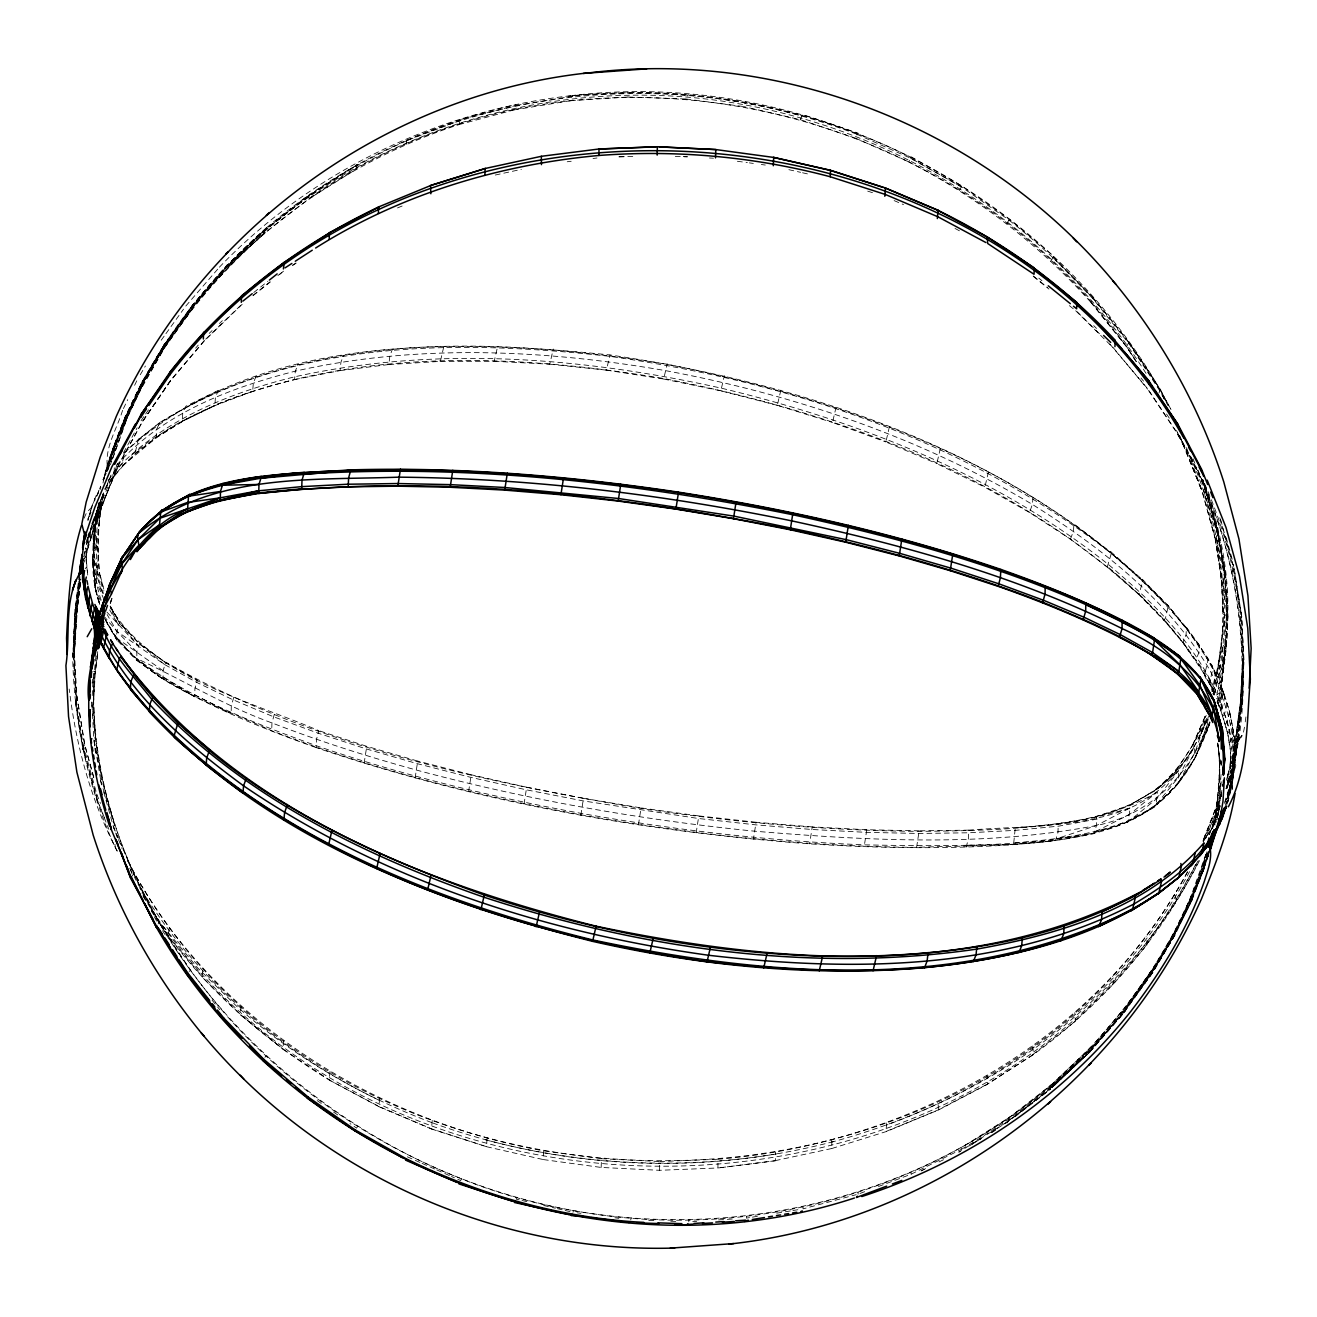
<?xml version="1.0" encoding="UTF-8"?>
<svg xmlns="http://www.w3.org/2000/svg" width="1317" height="1317" viewBox="0 0 1317 1317"><rect width="100%" height="100%" fill="white"/><g stroke="black" fill="none" stroke-linecap="round" stroke-linejoin="round"><path stroke-width="0.75" stroke-dasharray="5 3.75" d="M1187.473 871.722C1096.238 1042.422 907.215 1144.012 717.995 1159.256L717.93 1167.981L659.57 1170.303L601.161 1167.438L543.263 1159.569L543.707 1150.86C372.118 1119.779 207.757 1017.136 127.091 859.31M1217.797 742.953C1220.612 769.424 1221.122 796.225 1215.838 822.417C1216.431 796.143 1222.258 769.803 1217.583 743.414L1220.826 764.584M101.162 600.223C91.054 571.282 94.017 540.233 96.931 510.305L94.182 529.944L93.095 560.334L96.52 514.124M93.54 677.366C86.922 901.766 260.536 1099.744 461.427 1178.83C673.086 1263.661 933.523 1214.57 1091.069 1046.999L1091.645 1048.513L1089.9 1051.937L1052.102 1087.694M1197.96 470.12C1227.757 543.098 1234.605 625.114 1217.896 702.01C1225.929 725.98 1236.367 753.209 1226.539 778.182M659.57 1170.303L659.784 1161.528L717.995 1159.256M1203.82 673.168L1182.847 642.597L1186.09 634.86L1186.387 627.304L1199.211 644.886L1215.509 673.711L1212.084 691.59C1213.286 684.149 1200.89 677.07 1205.467 671.16L1208.068 659.916L1187.045 629.263L1167.488 604.915C1021.86 454.661 812.556 384.91 609.969 354.948C447.368 338.42 253.078 334.419 124.671 452.439L122.069 463.683L122.744 466.152L108.817 482.845L114.052 476.079L114.299 467.897C160.032 414.509 228.862 388.087 295.304 371.147C416.83 343.786 543.444 349.433 665.464 370.62C793.953 394.606 919.826 437.26 1032.363 504.427C1099.596 546.588 1164.919 597.111 1207.113 665.529C1231.296 706.752 1242.359 757.588 1227.181 803.864L1225.699 805.181M103.006 483.059C106.743 460.209 117.46 438.61 125.164 416.814L164.724 347.523L163.934 346.256C233.751 242.065 339.753 163.275 458.958 124.621L460.571 119.501L516.264 105.409L515.655 104.784C424.123 124.983 337.712 167.111 266.314 227.94L264.536 231.348L265.03 232.911C192.578 296.72 132.375 377.633 106.809 471.782M1208.117 855.013L1191.078 899.132L1192.083 899.741L1175.143 934.691L1152.951 972.209L1123.78 1012.839L1089.9 1051.937L1051.806 1087.644L1051.937 1084.089C937.194 1183.44 781.755 1230.638 631.041 1218.291C476.507 1205.351 328.657 1131.105 225.948 1014.913L226.096 1014.683M1187.045 629.263C1059.395 474.762 857.927 402.722 667.093 364.216C498.847 337.35 309.758 328.74 159.653 422.642L156.493 429.622L156.13 437.919L122.728 465.658L108.817 482.368M1209.763 723.659L1195.26 757.604L1177.217 784.52C1137.872 833.414 1070.869 839.966 1012.625 844.707C945.03 849.35 877.188 848.181 809.609 843.851C642.169 831.488 475.404 801.526 316.162 747.612L316.524 739.364L318.813 730.655C246.789 699.788 154.731 678.189 110.365 607.664M601.161 1167.438L601.474 1158.713L543.707 1150.86M1186.963 647.602L1163.948 620.192L1165.496 618.052L1168.097 606.808L1142.909 581.044L1142.333 579.217L1167.488 605.326M218.408 390.342L185.812 406.229L182.734 413.159L182.289 421.489L156.13 437.919L136.293 452.834L122.728 465.658M164.724 347.523L192.348 308.886L191.689 307.454L225.322 268.47L265.03 232.681L308.705 198.966L308.919 195.344L311.075 194.389C216.136 262.083 139.701 359.031 106.693 471.733L105.92 470.251C133.939 375.872 192.512 292.39 266.314 227.94L267.483 228.269L310.944 194.406L357.253 164.362L358.208 164.839C240.599 231.315 145.66 341.202 106.578 471.42L113.147 447.879L125.428 416.287L142.022 382.029L164.921 343.49L166.255 343.655L194.57 304.276L227.067 265.046L228.351 265.293L267.335 228.285L310.005 193.961M1006.945 1123.039L1008.69 1119.664L1008.262 1118.034L961.081 1147.864L961.426 1149.297L911.101 1174.221L877.04 1187.045M98.808 502.633L94.808 531.706L98.347 505.135C97.063 534.801 92.684 565.388 102.874 594.082M79.3 580.418L74.081 657.611L75.431 612.751L79.3 580.418L80.666 581.801L76.666 613.985L74.196 657.858L76.781 705.039L74.081 657.611L76.863 605.145L80.123 578.887L72.649 653.446C73.423 720.251 87.597 786.611 115.237 847.489L117.147 851.111M1177.596 433.869C1227 516.906 1248.631 614.891 1241.371 711.081L1240.071 712.168L1234.243 759.152L1232.679 774.495L1233.436 776.306L1227.181 803.864M122.744 466.152L136.293 452.834L156.13 437.425L182.289 421.489L214.885 405.587L215.412 397.224L218.227 390.721M364.118 763.284L366.752 746.327L318.813 730.655M1165.775 622.184L1138.81 594.477L1142.909 581.044L1111.301 553.519L1110.807 551.724L1142.333 579.628M1206.471 718.308C1193.432 756.402 1167.735 791.287 1130.151 807.881C1079.15 828.558 1022.766 825.743 968.785 830.138L968.341 839.159L966.151 847.127M1214.57 679.358L1214.208 687.803L1218.455 699.343C1230.539 724.366 1234.408 753.538 1231.708 781.211C1221.024 818.598 1231.971 786.759 1230.473 775.433C1245.997 725.124 1244.483 668.806 1241.717 616.405L1233.601 564.466M1229.14 789.262L1232.514 781.985L1234.292 770.017C1233.239 761.819 1232.91 750.344 1237.503 743.463L1241.536 704.579L1244.005 660.558L1241.421 613.195L1240.186 612.125L1242.886 659.652L1240.071 712.168L1234.655 756.781L1235.79 765.819L1224.761 802.185M204.234 340.576L170.782 380.086L142.038 422.098L118.695 464.703L101.475 505.991L87.366 549.666L85.967 556.087L87.811 575.611L86.099 560.713L86.708 549.189L117.657 463.403L100.405 504.74L86.971 551.494L84.568 551.872L84.617 562.112M1220.843 709.04L1222.308 707.558L1224.892 696.347L1220.941 685.235L1225.436 649.94L1221.847 681.762C1219.443 687.458 1224.201 696.594 1217.896 702.01C1222.209 726.605 1224.366 677.843 1216.727 674.979C1226.39 629.789 1223.658 582.591 1214.85 537.435L1218.735 534.06L1204.66 486.944L1217.896 533.829L1225.106 577.455L1227.954 616.241L1226.127 649.166L1221.583 685.844L1212.661 693.878L1217.073 694.734L1220.168 692.33L1219.015 704.43L1227.642 733.108L1230.407 750.509L1230.654 761.769L1232.531 759.925L1235.116 748.715L1234.473 737.899L1229.535 711.246L1220.513 685.038L1226.127 649.166C1231.642 591.794 1222.094 533.665 1202.553 479.701M775.581 1160.705L717.781 1168.031L775.581 1160.705L775.515 1151.98M1197.482 469.988C1237.404 555.017 1250.096 650.664 1237.503 743.463M93.787 777.293L84.782 744.731L76.979 696.199L75.695 697.483L75.546 703.986L76.666 704.809L84.584 753.554C72.912 694.866 68.912 634.103 80.321 575.035M74.081 657.611L72.962 656.689L75.118 609.475L78.987 577.109M92.206 695.606L93.458 673.3M95.976 656.047C80.65 787.27 140.392 915.908 224.68 1013.316M415.102 778.034L417.736 761.078L366.752 746.327M968.785 830.138L919.151 830.829L916.517 847.802M1225.468 805.592L1230.951 789.887L1233.766 763.169L1234.671 765.523L1233.37 775.697M1230.226 782.545C1232.761 771.877 1238.161 759.514 1233.947 748.797L1240.301 703.327L1242.771 659.405L1244.302 663.817L1242.672 667.966L1240.202 711.921L1235.873 755.958L1227.362 781.491L1227.197 788.01L1226.061 788.669L1230.473 775.433L1231.23 776.009L1227.197 788.01L1230.473 775.433L1226.308 787.187M1242.886 659.652L1240.301 703.327L1241.536 704.579L1241.371 711.081C1248.977 633.675 1236.021 554.589 1204.545 483.52M1217.813 819.651C1216.315 794.299 1222.505 768.749 1217.583 743.414M1221.007 774.511L1219.789 794.48L1217.978 795.731L1214.192 822.96L1211.426 829.595L1215.147 814.976L1219.065 811.107M94.281 516.923C91.433 542.67 93.606 568.845 102.199 593.391M156.13 437.425C197.599 408.533 245.9 391.84 294.564 379.576L295.304 371.147L298.086 364.348M99.763 604.503L94.808 587.003C101.508 556.4 94.824 523.804 104.043 493.134C92.964 529.022 87.103 567.907 99.631 604.503M432.206 1120.372L431.532 1129.015L486.878 1146.794L431.96 1128.998L379.411 1106.708L329.118 1079.956C259.054 1036.891 195.871 980.721 151.356 911.101M775.318 1160.623L831.9 1148.49L831.718 1139.781M1190.963 456.884C1214.9 506.09 1225.732 560.943 1226.736 615.451C1224.003 634.876 1227.856 656.755 1218.966 674.699L1216.085 674.255C1232.86 600.799 1219.954 523.244 1189.564 454.991M1226.061 788.669L1230.029 776.832C1229.337 774.462 1230.259 781.36 1232.086 776.717L1234.671 765.523L1233.98 757.028L1235.873 755.958L1237.964 740.253L1234.21 759.119L1235.297 759.975L1233.947 768.684L1229.996 782.973L1230.654 775.795L1232.185 773.392L1231.395 769.441L1229.601 767.712L1232.547 762.428L1235.148 751.184L1232.597 727.461L1234.473 737.899L1231.889 749.093L1230.177 750.92M104.076 599.745L95.993 581.06L92.47 558.178L95.515 589.374L92.47 558.178L95.927 547.888L97.491 546.571L99.384 520.577L97.59 521.812L100.322 502.073L103.236 493.249M1033.071 497.266L1032.363 504.427L1029.548 512.494L1070.474 539.163L1107.268 566.985L1138.81 594.477C1008.345 474.449 835.324 411.908 663.784 378.522C515.441 353.697 356.759 347.639 214.901 405.093M379.675 1098.065L378.884 1106.675L431.532 1129.015M919.151 830.829L866.784 829.743L864.15 846.716M105.228 619.286C137.939 681.564 211.971 703.08 271.697 730.737C371.542 769.326 475.783 795.369 580.912 814.795C691.721 834.484 804.029 846.485 916.632 847.358C996.475 844.032 1084.089 850.864 1154.746 806.877L1178.336 782.94L1178.55 770.659L1177.546 768.124L1193.169 744.731L1205.17 722.111L1203.689 720.284L1204.923 716.53M468.589 791.715L471.223 774.775L417.736 761.078M294.564 379.576L340.066 370.604L340.938 362.159L343.589 355.392M1240.416 703.591L1236.301 735.561L1237.667 736.944L1236.037 749.389L1234.49 749.554L1240.416 703.591L1244.005 660.558M406.097 144.508L406.558 140.754L407.595 139.421L408.435 139.964C324.097 177.252 247.711 233.817 191.689 307.454L193.22 304.112L194.57 304.276M910.87 1172.492L911.101 1174.221M831.9 1148.49L886.357 1131.533L938.412 1110.033L938 1101.407M1218.916 809.988L1218.176 816.803L1218.851 809.79M866.784 829.743L812.243 826.895L809.609 843.851M988.392 472.013L984.869 487.224L1029.548 512.494M340.066 370.604L388.844 364.529L389.848 356.067L392.351 349.318M316.162 747.612C263.466 728.96 211.444 707.673 163.193 679.226L163.094 670.715L165.777 662.122C310.927 745.192 477.692 780.701 640.984 808.424C733.042 822.236 825.989 830.681 919.118 831.356C989.907 830.648 1062.029 829.282 1130.151 807.881L1129.542 805.214L1156.606 789.295C1180.295 770.84 1197.614 745.389 1208.084 717.37L1198.635 738.59L1208.578 716.432M110.282 606.018L119.798 622.595L118.283 624.884L116.094 637.658L136.128 658.27L163.16 678.749L194.867 696.825L194.883 688.412L197.336 680.313L165.596 662.616L139.553 643.338L136.787 651.931L136.935 660.591L163.193 679.226L136.902 660.097L116.094 637.658L105.261 619.253M524.034 804.16L526.668 787.22L471.223 774.775M192.331 308.672L164.691 347.342L143.405 383.823L127.716 416.567L126.399 416.09L142.022 382.029L143.504 381.848L166.09 343.671L193.22 304.112L164.115 344.659L163.934 346.256L192.15 305.544L227.067 265.046L225.322 268.47L225.898 269.985M1127.006 822.746L1157.067 798.464L1178.55 770.659L1156.622 789.838L1129.542 805.214L1096.649 816.425L1096.501 825.496L1093.9 833.645C1018.518 847.243 941.276 846.337 864.94 844.872C769.704 841.069 674.847 830.056 581.027 813.346C491.208 796.818 402.212 775.203 315.784 745.554C253.341 722.589 189.648 698.734 136.128 658.27C181.68 679.243 224.499 705.928 271.944 722.901C318.994 741.125 367.114 756.435 415.728 769.869C526.866 799.748 640.523 819.832 755.003 831.225C868.413 840.559 984.079 847.094 1096.501 825.496C1150.185 814.861 1192.642 773.046 1208.38 721.272M1051.806 1087.644L1091.052 1050.489L1123.78 1012.839L1153.132 970.613C1174.468 933.358 1194.239 894.836 1206.405 853.498M82.724 560.499L85.967 556.087L84.42 554.951L86.807 553.008L89.605 535.871L100.405 504.74L101.574 506.271L90.939 537.435L89.309 532.512L95.038 516.034M812.243 826.895L756.057 822.269L753.423 839.209M388.844 364.529L440.388 361.385L443.895 346.19M688.758 1221.83L689.005 1219.986M1220.48 788.669L1219.789 794.48L1221.847 790.496M1220.711 786.726L1221.616 778.956M79.893 579.134L76.748 605.392L74.279 649.281L73.11 650.186M76.551 613.738L80.419 581.488L76.666 613.985L75.431 612.751M102.956 494.896L95.927 547.888L95.515 525.796L98.347 505.135M487.092 1138.02L486.533 1146.712L543.263 1159.569M940.338 448.422L936.831 463.617L984.869 487.224M92.108 683.161L92.602 679.193M1204.989 716.596L1193.037 744.253L1194.305 746.525L1195.26 757.604L1209.664 722.835L1206.29 732.713C1192.198 770.429 1166.121 804.539 1128.389 820.738C1091.908 835.357 1052.645 839.851 1013.744 842.864L1012.625 844.707M580.846 815.239L583.48 798.3L526.668 787.22M858.009 1192.379L858.124 1194.157M1214.274 695.014C1224.02 657.084 1226.423 617.344 1223.032 578.311L1225.847 577.488L1217.929 533.879L1204.66 486.944M94.808 531.706L99.203 502.979M84.782 744.731L83.514 746.113L96.783 794.118L96.618 800.604L97.804 801.444L84.469 753.34L83.366 752.616L75.234 700.759M1220.958 796.785L1221.485 792.834M1233.766 771.186L1234.852 763.004C1233.107 758.592 1235.527 730.425 1233.831 748.55L1234.21 746.41L1236.35 752.748L1231.708 772.799L1226.374 788.504M1219.312 809.231L1219.822 805.477M1221.089 796.127L1221.6 792.373L1217.089 814.153M83.514 746.113L83.07 749.422L96.339 797.443L105.278 819.964M440.388 361.385L494.204 361.27L497.727 346.091M756.057 822.269L698.8 815.914L696.166 832.854M1220.629 519.589L1233.897 567.66L1232.169 572.352M1220.892 796.439L1221.435 792.488M97.672 655.092L95.318 671.95L93.639 701.763L95.4 737.882L93.721 738.327L94.659 746.196M1245.24 721.864L1245.981 716.514M1217.188 701.895L1218.455 699.343L1216.118 698.471L1222.077 669.135L1223.016 644.968L1221.254 644.293M1220.892 796.604L1221.435 792.719M889.403 426.757L885.88 441.952L936.831 463.617M638.432 824.837L641.066 807.914L698.8 815.914M99.154 520.873L102.265 501.25L100.322 502.073M494.204 361.27L549.749 364.183L553.272 349.005M1241.536 704.579L1234.227 747.727L1236.037 749.389L1236.35 752.748M1211.426 829.595L1212.891 824.919L1214.949 826.401C1214.504 807.914 1220.678 789.081 1219.558 770.231L1219.805 769.836M89.589 516.774L92.174 505.563L96.849 493.875M458.958 124.621L513.926 109.937L515.655 104.784M803.041 1207.063L803.041 1208.874L856.149 1194.684M1222.16 697.302L1223.098 691.655L1220.513 685.038L1221.583 685.844L1220.497 702.883L1218.637 704.858L1225.073 715.279L1227.296 721.765L1232.547 742.59L1235.313 760.024L1230.243 768.19L1226.637 778.248M1219.377 809.198L1220.003 805.395M100.059 489.776L100.685 486.236L95.828 497.958M836.048 407.266L832.525 422.461L885.88 441.952M549.749 364.183L606.446 370.126L609.969 354.948M630.744 1219.871L631.123 1218.027M1013.744 842.864L1015.292 827.702C1064.284 824.343 1114.412 817.478 1157.363 791.961L1156.606 789.295C1179.752 769.688 1195.606 743.545 1206.207 715.378M1233.436 776.306L1225.946 804.177M1244.483 727.214L1243.149 734.013L1241.091 737.487L1237.289 740.286L1241.783 735.577L1233.831 748.55L1235.494 752.089M606.446 370.126L663.686 379.033L667.192 363.854M513.926 109.937L570.459 100.701L572.302 95.532C810.959 67.085 1059.806 195.937 1170.994 409.554M746.509 1216.299L746.377 1218.126L750.427 1217.468M1234.194 754.394L1232.547 762.428L1230.16 764.37L1234.045 749.933L1234.227 742.525M780.849 390.161L777.326 405.34L832.525 422.461M330.007 1071.412L329.118 1079.956L378.884 1106.675M967.155 845.284L1012.773 844.263L1055.493 840.592L1057.979 832.542L1058.242 823.52C1112.256 818.483 1166.335 795.303 1194.305 746.525L1178.781 776.882L1156.128 804.802L1157.363 791.961L1129.574 814.4L1095.217 831.718C1137.312 824.08 1174.122 797.213 1194.206 759.465L1209.582 723.148M104.059 478.976L105.92 470.251M1208.232 718.819L1206.52 726.704L1195.26 757.604M777.326 405.34L720.843 390.82L724.35 375.641M1231.132 782.364L1229.024 790.809L1228.843 798.349L1226.308 806.383M283.731 1040.693L282.743 1049.172L329.744 1080.055M86.494 544.086L89.309 532.512L85.819 542.851M87.893 520.725L88.733 517.318M570.459 100.701L627.962 97.014L630.283 92.486C727.396 91.597 824.179 114.151 911.101 157.365M1173.76 932.897C1142.794 990.598 1100.074 1041.023 1052.431 1085.652L1091.052 1050.489L1124.85 1011.407L1152.375 969.526L1173.842 933.012L1189.695 899.988L1206.076 853.63C1170.78 980.819 1073.997 1084.368 961.426 1149.297M142.335 381.535L126.07 417.341L113.953 448.932L113.147 447.879L103.335 480.178L105.623 476.26M1237.667 736.944L1233.947 748.797M1231.099 781.903L1226.506 798.826L1227.246 800.687M1206.998 851.671L1201.927 871.722L1190.864 900.433L1189.564 899.955M1209.549 721.815L1206.339 732.367M572.994 1212.298L573.488 1210.471M103.022 479.832L108.899 464.983L113.937 446.134L143.323 383.691L142.022 382.029L164.921 343.49L143.388 381.831M241.258 1006.254L240.171 1014.666L283.517 1049.468L241.044 1015.045L201.847 976.835L203.016 968.489M1177.085 784.981L1194.206 759.465M627.962 97.014L685.828 98.973L688.165 94.445M1204.709 487.01L1205.532 487.191L1202.339 479.651L1205.532 487.191L1203.573 490.434L1215.031 537.287L1221.353 578.756L1223.032 578.311L1226.736 615.451L1226.127 649.166L1223.016 644.968L1216.579 673.135L1218.966 674.699L1221.847 681.762L1216.924 684.527C1220.958 680.115 1202.651 646.861 1216.826 676.477L1214.208 687.803L1211.854 690.009L1210.323 679.77L1212.924 668.526L1207.343 657.874L1208.068 659.916M159.653 422.642L138.252 439.598L135.651 450.842L136.293 452.834M89.013 515.737L87.91 519.408L92.174 505.563M94.939 498.155L93.277 503.67L95.186 499.39M97.853 493.974L98.956 490.303M82.79 563.034L84.453 557.503L86.329 560.301L86 553.436L84.568 551.872M274.348 714.226L271.944 722.901L271.697 731.198M112.455 459.04L127.716 416.567L107.039 467.486M106.693 471.733L125.428 416.287M1228.991 790.348L1223.905 805.774M110.332 603.104L112.143 597.408L110.184 602.972M1218.192 813.379L1216.99 817.182L1218.406 813.264M1208.249 852.165C1195.441 895.198 1174.945 935.498 1150.811 973.23L1152.128 973.378L1175.143 934.691L1173.842 933.012M233.8 697.22L231.282 705.863L231.15 714.209M169.3 927.81L168.049 936.074L202.719 977.115M1200.478 477.281L1176.525 432.371L1147.667 389.19L1148.753 387.412M1208.512 851.276L1201.927 871.722L1200.396 871.788M1026.75 1107.021L1005.892 1122.611C1085.702 1065.98 1151.124 988.721 1192.083 899.741L1190.864 900.433L1203.409 870.257L1209.714 850.716M1203.409 867.64L1208.348 852.428L1203.376 867.459L1204.166 868.496L1191.819 900.252L1174.797 933.835L1189.695 899.988M1208.43 855.375L1191.819 900.252M1210.109 722.193L1207.146 731.215L1205.17 722.111L1195.128 752.122L1178.336 782.94M1227.642 784.833L1231.23 776.009L1231.708 772.799L1227.362 781.491L1226.275 780.273L1230.72 765.836L1230.901 756.863L1232.383 755.464M685.828 98.973L743.463 106.529L745.801 102.002M1209.648 850.683L1201.927 871.722L1203.409 870.257L1208.364 855.326M87.482 538.851L100.981 499.587M110.43 603.334L112.291 597.737M86.807 553.008L85.556 547.938L89.605 535.871M1205.121 716.909L1193.037 744.253M1158.878 393.092L1160.573 389.651L1128.85 342.321L1093.192 297.774L1090.855 302.317L1126.496 346.848L1136.472 362.109M1221.386 793.542L1202.865 841.003M1209.418 834.468L1220.003 806.103M99.779 503.259L87.515 538.818M95.664 514.206L99.483 503.209M1221.55 793.855L1202.964 841.3M1205.582 838.847L1219.937 802.86M1208.99 834.715L1220.019 806.794M99.845 502.946L87.202 541.419M140.425 884.629L139.273 886.308L134.499 877.254M1186.387 627.304C1197.713 646.976 1220.826 665.925 1214.982 690.997L1212.908 691.474L1214.208 687.803C1190.354 638.58 1149.955 599.581 1108.7 564.746C996.376 475.421 859.985 421.456 721.453 388.202C581.801 357.055 434.923 345.614 294.234 376.925C227.232 393.553 159.406 421.144 112.406 473.626M1221.517 793.723L1215.393 811.042L1216.826 815.947M1232.185 773.392L1231.23 776.009L1229.37 776.997M90.511 511.078L91.894 507.374M91.844 523.754L94.659 516.297M97.458 508.839L99.549 503.242M800.226 119.649L802.563 114.53L857.993 133.083L855.54 138.17L800.226 119.649L743.463 106.529M516.725 1197.351L516.116 1199.129L520.034 1200.034M1070.474 539.163L1073.404 531.179L1073.997 523.936L1110.791 552.136M1220.25 665.958L1223.164 672.296L1224.942 647.042L1224.777 614.726L1227.954 616.241L1224.81 577.834L1216.414 536.595L1221.55 578.69L1223.016 614.644L1224.777 614.726L1218.357 664.756L1220.25 665.958L1217.369 673.497C1213.764 676.675 1213.27 665.612 1216.826 676.477L1220.793 678.255M122.58 410.344C116.867 429.49 103.467 448.965 107.912 469.774M105.113 489.875L107.928 484.294M1232.531 759.925L1229.996 765.868L1232.399 765.506L1234.243 756.88L1235.116 748.715L1234.194 742.064M1219.954 800.143L1202.898 841.086M1107.268 566.985L1111.301 553.519C967.699 440.734 788.471 381.683 609.392 356.298C458.053 339.424 290.695 338.897 158.122 424.156M1218.933 524.413L1220.184 522.915M100.125 501.382L102.479 495.735M107.138 484.524L111.105 475.058M101.771 497.431L104.125 491.817M108.817 480.557L111.122 475.025M118.793 465.016L101.574 506.271L118.695 464.703L142.137 422.411L170.782 380.086L169.844 378.621M1212.463 828.459L1216.381 819.075L1215.278 819.668M461.427 1178.83L460.687 1180.575L451.484 1176.476M1050.9 261.128L1053.781 256.288L1009.283 219.182L961.756 185.977L911.348 156.855L908.779 161.892C977.428 197.138 1039.393 244.797 1090.855 302.317M1032.791 1046.011L1033.417 1054.522L986.861 1084.5L1033.417 1054.522C1103.004 1004.031 1161.1 937.655 1199.129 860.363M1203.409 870.257L1204.166 868.496C1171.554 953.179 1118.117 1029.351 1049.484 1088.731L1050.653 1089.06L1013.432 1118.001M84.107 518.19L86.428 512.955L92.602 506.09M1006.945 223.725L1009.283 219.198M1239.972 620.949L1241.717 616.405L1233.897 567.66M1203.261 841.645L1216.562 812.573M107.945 469.922L116.966 444.586L115.419 444.652M94.808 531.36L94.182 529.944L93.82 552.959L97.886 575.233L99.615 573.191L104.52 591.909M1226.275 780.273L1231.395 769.441L1234.029 766.461L1232.251 774.248L1229.864 776.207L1231.938 781.08L1232.35 791.089L1232.07 785.689M1032.66 1054.67L1075.495 1021.152L1074.787 1012.691M1186.387 627.732L1167.488 604.915L1199.227 645.33L1198.947 652.508L1195.671 660.179C1171.965 624.11 1140.407 594.066 1107.465 566.508M123.436 408.566L127.733 399.627M134.614 385.321L137.198 379.954M256.222 376.036L253.325 382.868L252.699 391.281L212.317 406.607L176.248 424.304L149.825 440.882L129.823 456.423M1191.078 899.132L1173.628 934.889L1174.813 935.202M1210.323 679.77L1208.66 681.745L1195.885 659.735M1074.656 1021.35L1112.519 984.77L1146.942 944.964L1147.107 938.461L1146.086 936.667M1173.743 934.905L1192.083 899.741M357.533 1126.496L356.578 1128.126L350.009 1123.533M959.418 190.504L961.756 185.993M139.635 438.429L124.671 452.439M1112.437 984.935L1113.803 981.461L1112.651 976.111M1210.389 830.533L1203.343 840.839L1210.389 830.681M123.518 452.719L137.149 427.827M1187.572 872.035C974.596 1263.793 331.835 1254.08 126.975 859.622M1189.564 871.607C1126.447 991.487 1012.51 1079.051 886.522 1125.064L885.897 1131.517L937.852 1110.066L986.927 1084.352M1195.671 864.347C994.434 1257.916 367.706 1265.785 141.084 893.041M1197.943 861.071L1174.616 903.577L1176.163 899.857L1174.83 894.737M1222.867 716.036L1224.563 714.127L1227.164 702.916L1220.76 686.618L1223.098 691.655M1225.238 724.334L1226.934 722.457L1229.535 711.246L1226.423 701.237M1199.277 861.005C1161.66 934.823 1104.403 997.381 1037.747 1046.093L1036.726 1046.85C974.893 1090.624 905.125 1122.282 832.064 1142.02M96.635 496.46L98.94 491.192L97.491 492.459M86.873 566.82L85.161 568.648M1227.411 733.52L1229.123 731.659L1231.708 720.448L1228.794 709.55M1145.971 945.31L1174.715 903.38M1229.074 742.689L1230.786 740.845L1233.37 729.651L1228.761 709.089M164.115 344.659L142.368 382.885C175.441 326.995 215.807 275.253 265.03 232.681M1217.171 701.566L1218.455 699.343M140.261 374.736L145.397 366.027M97.491 546.571L99.401 573.652L103.319 593.621M1175.143 934.691L1153.132 970.613L1152.375 969.526L1124.669 1008.295L1091.645 1048.513L1124.85 1011.407M266.067 1055.872L264.898 1057.37M84.601 553.124L86.148 550.72M107.879 483.8L106.019 486.648L107.895 484.113M131.321 876.924L133.955 873.912M141.051 420.716L144.508 415.662M145.66 413.982L149.117 408.928M242.18 304.309L204.316 340.922L170.864 380.415L142.038 422.098M104.29 476.342L106.282 473.478M1203.343 840.839L1208.611 833.941M1152.951 972.209L1125.311 1009.497L1124.669 1008.295L1152.375 969.526M161.217 340.23L164.74 335.325M165.909 333.678L183.54 309.149M1128.85 342.321L1126.496 346.848C946.479 90.807 566.294 15.244 308.705 198.719M1152.128 973.378L1122.594 1012.641L1123.78 1012.839L1088.632 1051.69M108.109 480.442L122.069 463.683M357.253 164.362L355.87 169.399L308.705 198.966M1208.891 681.317L1211.064 687.013L1204.034 672.724M1179.555 435.499L1202.092 491.488L1214.85 537.435L1202.256 491.307L1189.218 455.221M104.603 489.101L106.15 487.191M195.64 348.165L198.209 345.12M185.812 306.054L218.062 268.75M123.584 454.102L126.284 450.858M1179.39 435.647L1202.256 491.307L1203.573 490.434L1217.945 535.245L1225.847 577.488L1217.896 533.829L1218.735 534.06L1204.907 488.706M117.345 837.694L113.344 826.5L114.826 825.446L101.821 779.549L93.721 738.327L101.393 784.241M1156.606 789.295L1177.628 768.634M228.187 265.326L266.314 227.94L225.915 266.511M209.205 333.399L212.119 330.567M219.429 323.521L222.343 320.69M205.699 339.177L242.114 303.964M1008.262 1118.281L1051.921 1084.319L1091.069 1046.999M225.322 268.47C356.15 130.482 558.013 70.147 743.957 104.701C907.429 134.696 1058.144 233.175 1146.679 374.407M1051.921 1084.319L1091.069 1047.245L1124.669 1008.295M219.396 267.186C312.162 170.584 439.532 110.348 572.302 95.532L630.283 92.486M189.138 971.452L190.455 970.152L159.291 922.888L139.47 887.46M1049.616 1088.715L1089.9 1051.937L1088.78 1051.657M89.572 513.91L91.054 512.593M99.516 488.475L100.981 487.175M158.089 923.908L159.456 922.69L133.791 874.126L120.423 842.979M253.786 292.456L267.812 281.328M252.996 295.321L270.1 281.756M277.887 275.582L284.11 270.644L277.936 275.928M253.062 295.666L270.166 282.101M138.252 439.598L159.456 423.037M1050.176 1088.896L1008.048 1121.656L991.158 1132.241M1028.347 1105.836L1050.653 1089.06M292.572 265.145L295.963 262.939M292.637 265.491L296.012 263.301M1006.023 1122.594L958.76 1152.161L962.315 1150.07M981.033 1138.596L969.213 1146.004L981.198 1138.629M991.767 1132.554L995.142 1130.43M991.503 1132.39L998.368 1128.225M1154.91 806.399L1128.389 820.738L1130.151 807.881L1096.501 825.496L1056.728 838.715L1094.065 833.184M1218.06 815.865L1217.863 814.96M101.508 784.092L100.438 780.24L102.002 779.401L95.186 737.948L91.877 701.681L93.639 701.763L95.104 671.802L97.82 651.092L95.318 671.95L93.573 671.275M921.093 1170.813L926.575 1168.146L921.192 1170.895M939.021 1161.923L946.314 1158.367M182.306 420.996L214.885 405.587M397.504 207.921L403.068 205.633M408.319 139.981L461.197 120.077M406.558 140.754C530.455 87.334 672.114 79.53 801.806 115.847M860.001 1193.449L865.681 1191.309M108.899 464.983L110.414 464.588L127.568 416.534L143.323 383.691M495.274 175.029L521.367 169.366M833.579 1141.576C701.138 1176.344 558.457 1169.447 430.017 1121.952M1097.193 819.059L1058.72 826.154L1015.703 830.336L969.098 832.772L919.348 833.463L866.882 832.377L812.227 829.512L755.909 824.87L698.537 818.515L582.97 800.868L526.026 789.756L470.465 777.277L416.863 763.564L365.764 748.78L317.726 733.059L273.162 716.613L232.533 699.574L196.151 682.124L164.378 664.41L116.834 631.255L104.948 617.311M516.165 105.409L572.796 96.174M752.451 1217.138L758.526 1216.134M776.734 1213.171L790.891 1210.85M792.916 1210.521L798.991 1209.533M1214.192 822.96L1213.533 825.298M567.232 161.761L571.199 161.25M593.012 158.501L596.98 157.991M776.8 1153.89C680.049 1169.875 580.188 1165.117 485.446 1139.781M568.055 96.273C665.793 85.737 765.506 99.252 857.268 134.416M692.726 1221.567L696.709 1221.32M718.555 1219.904L734.458 1218.883M938.412 1110.033L987.585 1084.27L987.075 1075.693M1160.573 389.651L1168.294 405.883M619.039 156.591L625.065 156.361M619.039 156.97L633.082 156.41M648.754 1220.48L656.755 1220.744M670.748 1221.221L678.749 1221.485M683.325 156.361L687.342 156.558M675.275 156.344L687.326 156.937M709.451 157.991L713.468 158.188M601.474 1158.713L659.784 1161.528M576.978 1212.809L580.962 1213.336M614.825 1217.781L618.809 1218.307M737.388 161.267L747.348 162.617M749.34 162.88L753.324 163.423M761.308 164.51L765.292 165.053M583.48 798.3L641.066 807.914M663.686 379.033L720.843 390.82M788.867 169.679L800.588 172.329M802.547 172.774L808.391 174.107M521.993 1200.495L527.887 1201.861M543.575 1205.483L555.346 1208.216M557.305 1208.66L563.182 1210.027M565.158 1210.471L571.035 1211.838M867.722 191.146L873.401 192.973M894.128 200.612L903.511 204.596M431.696 1122.561C360.611 1095.728 294.168 1056.942 237.109 1006.682L197.352 967.551L163.193 926.361M856.741 134.219L910.656 158.221L961.443 186.899L1010.073 220.812M855.54 138.17L908.779 161.892M407.332 1156.803L420.205 1162.549M422.049 1163.372L434.923 1169.101M436.767 1169.924L449.657 1175.669M1218.11 677.448C1211.146 671.555 1225.534 663.966 1223.46 655.454C1234.77 596.585 1223.295 535.245 1202.964 479.635M194.225 694.652L231.15 713.748M955.023 228.45L960.34 231.298M379.049 1100.205C282.003 1053.188 196.48 980.638 140.392 887.971M910.656 158.221L961.953 187.195M125.164 416.814L126.152 417.44M162.452 677.004L194.85 696.347M163.094 670.715L116.094 637.658L116.9 640.078L136.935 660.591M317.167 1100.584L323.735 1105.177M333.58 1112.058L340.148 1116.651M165.596 662.616L139.388 643.832L119.617 623.106L110.101 606.528M87.366 549.666L85.556 547.938M1038.8 278.134L1041.945 280.686M1033.318 275.961L1047.476 287.452M1033.219 276.307L1048.958 289.065M1069.404 305.643L1074.129 309.462M164.378 664.41L139.388 643.832L119.798 622.595M1215.558 674.008L1216.727 674.979L1212.216 666.912M1009.102 220.186C1074.853 271.829 1131.764 335.687 1171.109 409.702M1093.67 325.628L1096.501 328.427M1077.207 311.8L1101.292 335.588M1109.803 343.984L1147.765 388.861L1175.538 430.396M1075.693 310.746L1113.952 348.511L1147.667 389.19M1053.238 256.585L1093.225 297.807M1053.172 257.704L1093.242 299.008L1128.982 343.655L1160.047 391.198M136.787 651.931L116.834 631.255L107.121 614.562M1139.007 594L1163.948 620.192M106.99 612.142L138.104 645.61L119.617 623.106L110.233 606.166M1140.95 378.012L1143.551 381.14M1164.146 619.731L1182.847 642.597M1091.019 302.087L1126.661 346.634L1136.62 361.895L1126.661 346.634M212.103 1000.146L219.758 1009.711M1183.061 642.136C1192.148 659.488 1212.727 674.106 1213.369 694.915M1166.549 414.048L1171.011 420.699M151.225 909.866L168.988 936.436M1128.817 342.272L1159.816 389.684L1166.648 402.344M162.518 930.707L166.963 937.506M1217.089 702.471L1218.637 704.858M109.673 609.936L118.283 624.884L110.579 608.816M1161.989 394.705L1167.784 405.208M117.197 850.947C91.317 801.592 76.485 747.002 69.587 691.853L69.159 689.038M129.725 868.183L133.544 875.443M1161.94 394.82L1164.788 400.253M142.944 894.967L145.792 900.4M154.303 916.681L157.135 922.114M1176.394 430.429L1182.995 443.072L1177.365 432.19M103.055 479.421L103.697 480.721M103.664 791.797L113.344 826.5L119.633 841.151M1211.426 686.552L1212.908 691.474M100.174 600.289L94.808 587.003L99.565 603.713M1224.892 696.347L1222.192 689.466L1224.135 694.224M1193.037 458.777L1196.741 468.128M96.783 794.118L100.504 803.485M97.705 801.246L108.85 829.315M113.344 826.5L117.773 837.711M118.514 839.571L122.201 848.905M130.317 869.467L132.54 875.064M1183.16 442.874L1202.092 491.488M1186.469 447.615L1188.527 453.311M100.438 780.24L114.661 825.644M95.499 588.897L99.845 604.98M1226.176 537.566L1233.074 562.54M1219.789 517.713L1232.498 563.742L1240.301 612.356M93.672 777.606L84.667 745.027L76.847 696.479L74.279 649.281L76.863 605.145L75.118 609.475L72.962 656.689M99.615 573.191L103.911 590.345M886.522 1125.064L886.061 1122.858M1215.031 537.287L1221.55 578.69L1223.23 614.677M1213.912 694.339L1212.875 686.865L1213.072 690.816M1234.671 765.523L1233.519 760.37L1234.292 770.017M94.906 748.155L95.845 756.024M114.974 844.362L115.237 847.489M93.112 559.89L95.515 589.374M1220.777 760.765L1221.369 768.519M97.738 546.176L99.401 573.652M93.622 736.285L91.877 701.681L91.894 707.542M1221.336 760.765L1221.353 764.634M116.9 640.078L103.072 616.175L116.9 640.078"/><path stroke-width="1.5" d="M657.183 155.11L657.364 146.73L715.789 149.562L773.688 157.431L773.293 165.761M1224.168 756.057L1223.872 774.297M90.198 684.708L88.733 700.216C85.243 675.111 98.396 648.639 93.523 624.505L100.553 612.899L99.466 613.574L96.157 607.071L94.462 608.981L91.861 620.192L94.972 630.201L98.429 638.597L117.46 671.209C229.125 822.927 415.695 896.729 592.601 941.359C701.22 965.954 813.412 977.181 924.6 967.682C1005.908 959.319 1089.291 940.98 1157.577 893.897L1158.911 892.778L1161.512 881.534L1160.903 879.015L1157.627 881.073L1160.903 879.015M315.636 248.024C400.5 194.323 499.192 164.609 598.873 155.472L599.021 149.019L657.364 146.73M1000.788 569.388L1000.426 577.636L998.154 586.345C1050.95 604.849 1102.658 626.744 1151.354 654.368C1185.975 670.962 1213.583 702.735 1219.295 741.372L1222.357 729.602L1213.994 700.628C1196.182 661.957 1158.532 638.926 1122.084 620.175C1082.92 600.371 1042.159 583.991 1000.788 569.388C896.103 533.55 787.764 509.218 678.535 492.163C570.129 475.964 460.456 466.827 350.816 469.873C278.397 475.009 191.228 471.667 139.586 532.019L121.46 558.688L109.476 584.946L99.368 614.166L99.615 631.518L94.906 655.866M137.001 551.774C141.742 546.818 135.816 539.756 138.466 533.583C168.066 496.032 216.235 483.109 261.474 476.408L258.988 484.458L258.708 493.463C219.774 499.719 176.972 508.51 149.051 538.62M1139.6 892.399C973.395 979.947 774.017 963.534 596.107 926.18C419.135 881.682 233.175 807.568 121.016 656.36L119.386 658.401L116.785 669.645L129.757 687.507L148.788 710.093L174.042 735.923L174.601 737.767C321.216 868.726 515.227 934.148 707.114 961.69C858.174 978.531 1025.252 979.074 1157.577 893.897L1131.155 910.755L1158.911 892.778L1178.863 877.237L1181.464 865.993L1180.822 863.491M120.802 656.804L133.955 674.172L130.729 681.91L130.416 689.466C247.316 826.335 421.95 897.914 592.93 939.976C769.638 977.346 966.299 992.903 1132.636 909.29L1135.238 898.046L1134.694 895.494C1039.854 947.203 928.929 957.657 822.681 956.241C707.641 952.734 593.44 931.317 484.294 895.033C342.371 844.164 193.583 771.778 110.579 640.078M1202.372 703.179L1197.219 694.306L1198.733 692.034C1155.404 649.182 1098.18 625.246 1042.768 602.264C960.982 570.574 876.118 547.543 790.398 529.269C615.977 494.764 436.256 473.527 258.708 493.463L301.659 489.298L302.005 480.293L304.326 472.293C245.456 477.1 179.046 485.677 138.466 533.583C210.308 472.951 310.417 480.376 398.409 477.166C530.652 478.269 662.533 494.27 791.978 520.923C905.174 545.485 1018.09 576.632 1122.068 628.588C1181.234 655.175 1231.346 703.13 1222.884 773.095M90.741 672.444L91.169 666.32L90.857 672.411M952.849 553.716L950.216 570.673L998.154 586.345M1131.352 910.376L1098.559 926.658L1101.555 919.776L1102.082 911.413M133.741 674.633L152.739 697.187L177.943 722.967L209.683 750.015L206.67 757.933L206.16 765.276L242.954 793.064M80.716 573.768L84.321 535.723L82.592 547.543L83.35 549.337M301.659 489.298L348.165 486.846L348.626 477.841L350.816 469.873M1064.268 925.719L1063.626 934.132L1060.745 940.964M89.523 697.994L90.247 684.099M1249.158 688.165L1251.15 648.359L1247.94 595.794L1238.935 538.949L1223.822 482.055C1200.775 409.966 1163.8 342.782 1115.845 284.291L1112.602 280.719M90.05 677.366C85.21 727.708 94.083 778.265 109.525 826.121M90.033 698.998L90.247 695.03M91.219 677.152L91.548 671.176M655.372 146.911L599.169 148.969L541.386 156.295L541.435 164.641M985.906 242.558L937.918 216.795L885.271 194.439L830.286 176.758L830.434 170.288L773.474 157.365L830.122 170.337L883.114 187.393M348.165 486.846L397.816 486.171L400.45 469.198M901.865 538.966L899.231 555.922L950.216 570.673M1223.114 774.396L1223.477 768.535M1223.526 780.322L1223.164 786.348L1222.538 784.932M1224.382 777.82L1222.983 801.378L1219.937 819.355M1022.404 937.424L1021.663 945.853L1018.881 952.652M97.771 649.149C99.664 641.823 92.799 636.045 95.252 628.818L89.786 614.101L92.371 602.89L88.009 586.18L85.424 597.391L90.544 616.241L84.025 586.608M541.386 156.295L485.068 168.51L484.903 174.98M82.987 548.679L83.514 541.863L86.659 534.998M715.493 157.908L715.789 149.562L659.389 146.928M88.733 700.216L90.165 680.379M283.896 819.734L284.604 812.573L287.402 804.506M397.816 486.171L450.167 487.257L452.801 470.284M378.391 213.436L378.539 206.967L431.103 185.351L485.463 168.428L430.593 185.467L430.857 193.764M848.378 525.285L845.744 542.225L899.231 555.922M976.901 946.396L976.029 954.841L973.378 961.608M79.794 574.492L82.28 554.161M85.193 536.348L83.152 546.226M1223.345 775.384L1224.81 758.23L1222.357 729.602L1213.961 700.117L1200.1 676.839L1213.846 708.908L1219.295 741.372L1217.336 735.726M1223.328 774.363L1224.81 758.23L1222.769 769.26M90.922 676.954L91.466 671.143M450.167 487.257L504.707 490.105L507.341 473.149M328.575 844.987L332.082 829.776M928.123 952.471L927.119 960.933L924.6 967.682M792.916 512.84L790.299 529.78L845.744 542.225M1122.084 620.175L1122.068 628.588L1119.466 637.198C1155.898 655.553 1191.704 678.699 1212.2 715.164L1210.8 716.892L1211.788 720.613M223.05 483.323L220.466 491.471L220.301 500.542L258.725 492.953L301.675 488.772M1114.956 346.651L1115.12 340.165C1064.712 286.085 1003.966 242.344 937.49 210.16L987.223 236.945L1034.224 267.828L1034.075 274.298L987.684 243.497L987.223 236.945M98.577 647.849L98.1 616.702L103.072 604.437L99.368 614.166C104.603 647.717 131.47 673.152 151.389 698.866C240.813 794.595 361.319 854.601 483.586 897.091C641.692 948.915 811.552 973.296 977.115 949.047C1059.444 934.461 1147.436 908.154 1204.034 842.798L1201.433 854.042L1177.283 878.785L1178.863 877.237M1085.801 602.791L1085.685 611.137L1083.167 619.78M81.687 572.813L82.312 554.885M504.707 490.105L560.91 494.731L563.544 477.791M876.579 955.615L873.056 970.81M376.629 868.578L380.136 853.383M1208.99 847.325L1209.714 841.793L1215.657 832.871L1226.308 806.383L1222.044 818.861L1214.406 833.134L1215.657 832.871L1218.406 824.442L1221.517 810.597M92.157 658.615L92.881 652.722M93.375 648.787L94.116 642.877L93.408 643.799L96.306 650.137C90.955 627.106 102.973 606.61 109.673 585.374L103.73 602.528M94.116 642.877L90.478 667.093L91.663 669.201L97.985 627.6L110.101 589.44L121.576 564.17L138.005 539.657L159.801 518.289L219.758 497.908L258.247 490.846L301.264 486.664L347.853 484.228L397.602 483.537L450.068 484.623L504.74 487.488L618.43 498.485L733.997 516.132L846.502 539.723L900.104 553.436L951.187 568.22L999.241 583.941L1043.805 600.387L1084.434 617.426L1120.8 634.876L1152.589 652.59L1178.863 671.357L1177.414 673.629L1197.219 694.306L1210.8 716.892L1212.759 722.539M736.104 501.761L733.47 518.7L790.299 529.78M82.378 558.161L80.222 573.307M79.218 575.331L81.638 557.404L82.856 556.317M110.348 583.431L102.232 605.655L104.883 613.014L99.615 631.518C130.202 696.216 187.03 744.204 243.563 785.821C381.486 879.937 544.431 932.452 708.892 955.302C851.177 971.781 1004.18 971.403 1134.25 903.824C1165.611 885.008 1197.762 862.668 1215.575 829.71L1215.657 832.871L1209.648 851.622L1211.475 845.991L1210.817 844.823L1214.356 836.772L1214.356 829.71M148.854 405.521L169.613 375.18L170.008 372.118C225.009 301 297.955 244.929 379.164 206.802L329.365 232.73L329.217 239.217M1209.45 851.408L1213.78 833.002L1210.965 840.542L1206.718 847.127L1190.98 865.779L1192.593 864.199L1195.194 852.955M78.987 577.109L81.078 561.421L82.708 558.227L81.638 557.404M80.617 573.076L81.094 569.504M81.605 572.73L82.428 560.021M94.626 639.025L95.417 633.247L94.709 634.284M560.91 494.731L618.167 501.069L620.801 484.129M822.746 955.73L819.24 970.909M1235.05 793.558C1229.107 830.22 1215.114 865.104 1201.269 899.396L1200.692 900.614C1117.672 1085.241 935.07 1220.316 733.701 1243.577L728.992 1243.989M427.564 890.243L431.071 875.048M678.535 492.163L675.901 509.086L618.167 501.069M98.363 647.684L102.314 628.258L105.097 629.526L107.648 634.843L106.216 636.391L103.615 647.635L109.229 658.434L109.459 650.763L112.768 643.14L110.71 639.815M90.132 595.054L87.531 606.248L88.305 608.405L82.576 579.842L82.428 562.392M767.202 952.817L763.695 967.995M1213.27 831.142L1210.965 840.542L1199.787 855.655L1209.533 842.831L1214.027 829.842M1218.768 819.372L1219.328 818.68L1218.406 824.442L1215.179 831.356C1220.925 824.623 1219.427 814.861 1224.629 807.65L1222.044 818.861M82.625 570.508L82.79 563.034C83.448 586.756 90.033 609.919 99.615 631.518L102.314 628.258M82.033 573.29L82.955 567.643M95.252 628.818L95.433 621.361L97.112 615.73L99.466 613.574L94.462 608.981L92.371 602.89M1199.787 855.655L1209.533 842.831L1211.821 833.48M94.89 604.454L97.985 611.302L96.125 613.278L93.523 624.505L95.795 629.427M107.648 634.843L103.615 631.106L101.014 642.367L103.615 647.635M1209.006 837.793L1206.718 847.127L1205.071 848.757L1209.401 841.991L1213.138 839.867L1219.328 818.68M1211.821 839.95L1207.705 844.526L1208.611 842.37L1208.677 843.44L1211.146 842.748L1213.138 839.867L1215.575 829.71M94.923 638.729L95.598 634.827M174.042 735.923L177.943 722.967M480.919 909.734L484.426 894.539M710.505 946.874L706.999 962.052M94.84 638.877L95.565 634.893M83.399 541.402L85.062 531.838M93.408 643.799L95.417 633.247M94.478 646.96L90.478 667.093L91.169 666.501M653.281 937.967L649.775 953.146M536.118 926.839L539.624 911.66M98.89 647.98L100.454 641.445L98.429 638.597L100.619 633.889L103.615 631.106M1178.863 671.357L1180.839 658.698L1180.048 656.393C1112.124 607.433 1031.738 579.875 952.833 554.177C863.047 526.899 771.153 507.012 678.453 492.607C586.394 478.795 493.463 470.334 400.335 469.642C329.234 470.844 255.86 470.054 188.529 496.18L187.393 511.687L220.301 500.016L258.247 490.846M81.061 566.294L79.448 573.899L81.078 561.421L82.28 560.581M120.999 573.455L122.382 569.767L121.46 558.688L139.717 531.558L162.123 509.909L160.756 511.967L159.505 524.792L136.935 551.329L160.246 526.915L186.767 509.02C145.265 526.685 121.427 567.034 102.232 605.655L110.299 583.777L122.514 556.828L109.476 584.946L111.435 594.049L103.187 609.31L102.265 621.031L103.615 624.587L101.557 625.048L94.462 608.981M596.107 926.18L592.601 941.359M82.477 556.153L80.6 564.631L82.082 569.224M91.663 669.201L93.984 659.669M884.81 196.266L885.419 187.985L830.434 170.288M82.312 562.096L81.456 565.289L82.477 567.825M1211.196 837.316L1212.628 832.459M101.063 611.203L103.072 604.437M1208.479 846.699L1208.874 842.271M84.601 570.508L82.576 579.842L83.35 582.048L82.806 575.496M86.329 577.027L83.728 588.222L86.198 599.564M1217.83 827.833L1216.348 829.117L1219.69 824.146L1221.353 818.647L1221.55 811.058M1042.62 602.774L1045.023 594.099L1045.254 585.802M81.819 566.195L82.79 563.034M1209.566 847.868L1211.146 842.748L1209.714 841.793M81.424 525.499C70.278 561.882 68.369 600.371 66.558 638.119L67.151 654.434M1210.356 848.757L1213.138 839.867M1224.695 808.375L1222.95 813.61L1224.975 807.189M1226.16 807.074L1221.238 818.4M937.342 218.573L938.066 210.325L884.958 187.854L938.066 210.325M1222.95 813.61L1224.596 808.539M84.518 538.274L94.808 507.457L111.83 466.893L135.322 424.189M156.904 925.802L156.394 927.349C291.419 1162.977 595.646 1282.988 854.437 1198.026M105.541 611.121L107.5 605.425M220.466 491.471L188.529 496.18L189.928 494.155L161.958 510.387M209.765 1001.743L187.426 974.827L187.985 973.345L179.096 959.764M246.477 777.837L243.563 785.821L242.986 792.669M188.101 974.679L223.133 1019.44L223.709 1017.992L217.338 1010.024M114.678 464.407L141.199 414.213L170.008 372.118L204.53 332.098L203.526 332.543L203.378 339.029M223.709 1017.992L263.779 1059.296L263.186 1060.712L281.92 1075.89M111.435 594.049L122.382 569.767M263.779 1059.296L307.865 1096.814L307.24 1098.197L355.211 1131.023L402.376 1157.659M122.514 556.828L109.476 584.946L121.576 564.17L138.236 545.864L130.383 559.577M283.385 268.964L284.373 262.182L241.472 295.864L241.307 302.35M307.865 1096.814L355.524 1130.101L355.211 1131.007M1216.348 829.117L1219.69 824.146M242.312 295.65L204.431 332.263M1219.493 822.318L1217.352 826.434M643.881 1222.374C561.338 1218.258 480.392 1195.046 406.311 1158.812L405.62 1160.145L457.279 1182.534M119.979 454.398L121.921 450.858M134.449 427.976L141.363 415.365M1215.986 829.529L1217.995 825.841M459.699 1182.584L458.975 1183.917L512.527 1201.236M170.98 371.773L141.199 414.213L140.787 417.308L146.549 408.879M80.057 572.763C63.545 600.058 70.509 635.271 65.916 665.513L68.55 716.547L76.896 772.206L93.161 835.027C116.209 907.067 153.184 974.234 201.106 1032.709L204.365 1036.281M94.511 627.007L96.388 623.698L97.557 641.363L99.96 642.943L99.812 641.083C124.489 689.696 164.246 730.227 206.176 764.864M87.202 636.704L91.762 628.752M515.161 1201.153L514.387 1202.47L569.257 1214.554M572.088 1214.323L571.282 1215.624L577.175 1215.789M629.872 1221.896L628.851 1222.571M687.918 1223.855L687.03 1225.156L674.765 1224.119M139.717 531.558L121.46 558.688L138.005 539.657L159.505 524.792L160.262 527.442L187.393 511.144L219.758 497.908L187.343 502.501L160.756 511.967L189.747 494.632M1222.176 812.688L1226.703 806.136M802.267 1210.899L800.785 1211.591M100.553 612.899L94.462 618.858M1228.382 806.811C1248.582 768.14 1246.491 721.518 1250.36 679.243L1247.759 628.127L1239.445 576.089L1226.028 527.541L1207.195 480.145M857.383 1196.182L856.396 1197.499L886.67 1186.123M101.952 636.72L99.697 639.585L104.323 649.693M152.739 697.187L149.759 704.513L149.414 712.003L174.618 737.355M169.613 375.18C415.464 52.433 983.108 81.407 1183.835 438.182M1115.845 284.291C990.154 130.646 784.998 48.252 587.958 73.011L583.266 73.423C381.979 96.684 199.394 231.66 116.373 416.205L100.24 456.983L86.165 502.139L81.819 524.001L84.979 536.332M144.837 542.802L139.223 548.399C167.605 511.655 214.819 499.11 258.725 492.953M1177.283 878.785L1191.194 865.384M266.33 215.33L269.178 212.663M1047.772 1104.337L1050.62 1101.671M225.816 253.885L228.17 251.712M1088.797 1065.288L1091.151 1063.115M1165.496 875.805L1170.089 872.117M242.871 301.116L252.222 293.691M269.359 280.093L277.163 273.903M1163.965 877.122L1170.089 872.348M284.307 262.33L330.106 232.5M285.098 267.861L291.88 263.449M295.271 261.243L312.244 250.23M1102.066 911.907L1134.678 895.988L1154.351 883.263L1142.876 890.341M1134.678 895.988L1160.903 879.509M223.133 1019.44L242.312 1038.356M892.35 1183.983L901.799 1180.427M861.828 1196.544C967.073 1162.285 1062.342 1097.752 1131.204 1010.88L1132.291 1009.415C1162.137 970.514 1187.868 928.057 1204.232 881.666C1207.903 869.681 1213.138 857.351 1209.286 844.691M91.581 743.15L90.922 739.183L91.96 738.804M304.194 472.737L260.239 478.285L221.733 485.249L258.988 484.458M748.286 1220.168L744.665 1221.468L745.57 1220.168L735.627 1220.793M752.254 1219.509L764.436 1217.534M768.404 1216.875L772.519 1216.217M776.47 1215.558L780.602 1214.9M784.553 1214.225L788.669 1213.583M792.62 1212.908L796.752 1212.249M260.239 478.285L350.684 470.317M646.762 68.846L583.266 73.423M201.106 1032.709C314.533 1170.615 491.603 1252.269 670.205 1248.154L675.028 1247.709M670.205 1248.154L733.701 1243.577M693.878 1223.477L703.821 1222.834M715.757 1222.077L723.708 1221.567M686.733 1224.53L692.693 1224.135M702.537 1223.493L712.513 1222.867M722.358 1222.225L734.326 1221.468M303.223 474.136C467.305 463.782 632.111 482.187 792.867 514.766C917.142 541.781 1041.418 576.994 1153.774 637.774L1154.499 639.996L1180.18 665.036L1198.733 692.034L1200.923 679.259C1170.895 643.783 1127.418 624.521 1086.377 604.915M598.873 155.472C676.559 149.611 754.97 156.739 830.286 176.758M657.891 1222.851L681.91 1223.658M636.769 1222.834L658.796 1223.575M106.973 814.087L111.385 829.743L131.634 878.62M581.093 1216.299L587.102 1217.089M591.037 1217.616L597.045 1218.39M600.964 1218.916L606.989 1219.707M610.907 1220.217L616.932 1221.007M620.85 1221.517L626.859 1222.308M675.901 509.086L733.47 518.7M96.125 613.278L100.01 613.887L98.676 614.035L95.927 607.499M1124.537 352.232L1148.901 380.926L1177.842 424.206L1201.713 469.51L1207.673 484.524M1122.743 622.348L1153.791 638.251L1180.081 656.887L1154.499 639.996L1152.589 652.59L1151.19 654.878L1177.414 673.629L1197.4 693.796L1210.8 716.892M1203.656 476.458L1200.577 468.786L1201.993 472.638M355.524 1130.101L406.311 1158.812M101.557 625.048L103.895 626.563M103.878 622.167L100.421 617.574M1048.25 285.805L1070.326 303.684M1073.487 306.252L1076.631 308.804L1076.796 302.334L1033.516 267.68M286.447 1079.742L291.008 1083.628M295.551 1087.48L307.684 1097.818M1092.912 318.73L1075.907 301.955M1094.411 320.294L1121.936 349.104M1103.597 335.44L1110.708 342.436M249.44 1045.682L263.729 1060.415M1073.141 237.933L1076.648 241.785M240.32 1075.215L243.826 1079.067M187.985 973.345L209.666 1000.459M212.218 1003.653L214.77 1006.83M212.284 1004.887L214.852 1008.098M218.655 1012.839L223.758 1019.226M157.184 927.366L130.795 878.488L115.781 839.258L118.217 844.954M1152.408 387.214L1147.963 380.564M1154.532 390.359L1177.842 424.206L1178.106 427.301M158.024 927.497L162.452 934.296M164.674 937.688L169.119 944.487M172.445 949.573L176.89 956.372M170.453 947.664L157.135 927.3L187.426 974.827M172.626 950.989L178.19 959.5M180.363 962.842L188.133 974.728M115.863 648.096L117.921 651.405M1222.324 734.919L1221.649 727.214L1213.994 700.628L1200.923 679.259L1214.751 702.587L1221.666 727.708L1222.374 735.808M1204.429 706.735L1210.603 717.386M1176.739 423.564L1189.235 447.27M1191.144 450.875L1200.676 468.967M1188.609 447.253L1190.519 450.875M1199.129 467.206L1201.038 470.827M142.977 900.268L131.585 878.554L156.394 927.349L144.755 903.939M144.837 903.841L153.398 920.139M1114.166 339.72L1148.901 380.926L1149.148 383.988M101.738 644.046L104.323 649.248M131.321 876.924L140.277 894.934M89.786 614.101L90.527 615.78M94.412 626.694L91.861 620.192M121.148 852.362L123.436 858.042M126.366 865.467L128.654 871.146M1210.652 492.031L1212.891 497.661M121.049 852.428L130.795 878.488M98.676 784.734L105.87 810.169M100.487 788.801L102.051 794.645M108.274 818.055L111.385 829.743L106.907 812.408M87.004 580.698L87.679 584.353M85.49 595.432L86.165 599.087M92.239 747.101L92.881 751.069M93.54 755.036L94.198 759.004M94.857 762.955L95.515 766.922M96.157 770.889L96.816 774.84M1222.818 740.681L1223.839 752.221M1222.917 741.883L1223.806 752.007M1222.324 735.38L1221.649 727.214M1222.834 741.142L1223.658 750.739M1223.773 750.739L1222.357 729.602L1223.46 763.432M1213.994 700.628L1200.133 677.35L1180.839 658.698L1200.182 685.663L1212.2 715.164L1214.751 702.587L1221.188 735.544L1221.271 749.126M89.309 710.472L90.231 726.885M89.786 709.781L90.247 721.535M92.964 652.557L92.19 658.533L92.964 652.491M94.248 642.614L93.474 648.573L94.248 642.614M75.201 581.818L72.501 590.197L75.925 580.089L75.201 581.818M1177.497 878.39L1157.38 894.292L1177.497 878.39M90.215 713.666L89.984 709.731L90.198 713.715"/></g></svg>
